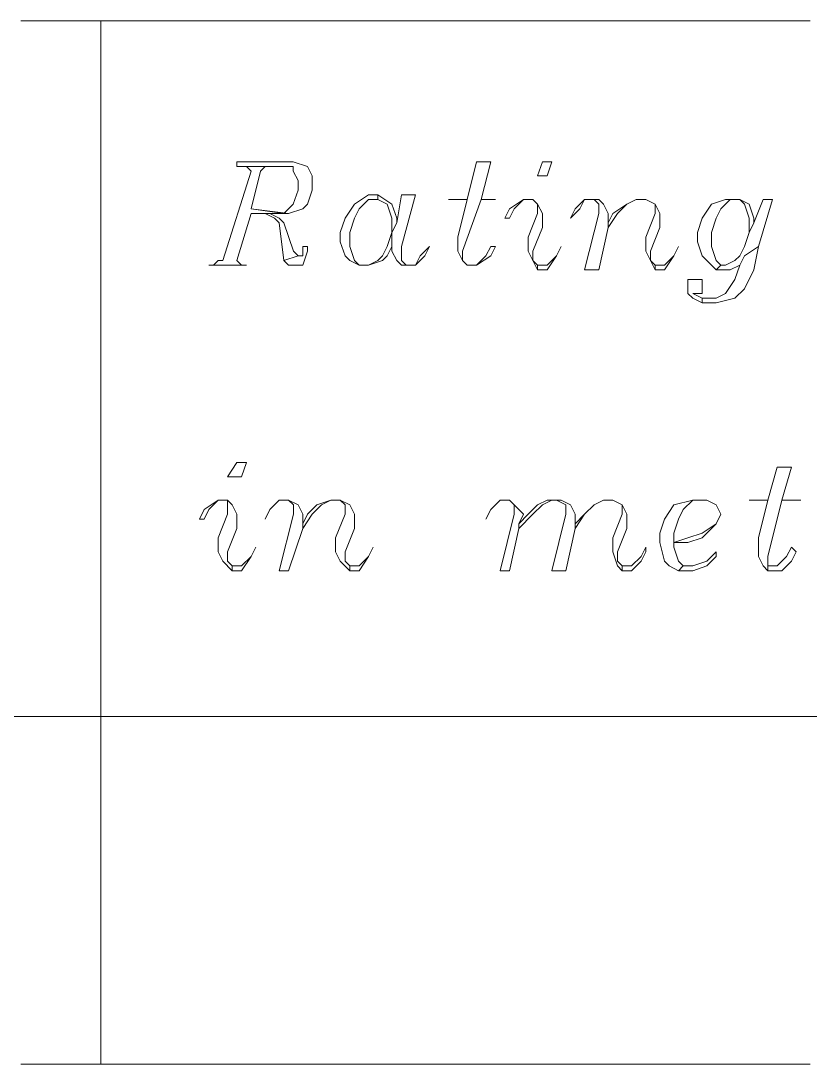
# Model space of a CAD drawing. Header units: inches. Extents: x 0.2 to 10.8, y 0.5 to 8.
# Drawn here: x 3.695 to 3.975, y 3.265 to 3.635 of the extents above; entities that cross this region are included whole.
import ezdxf

# ---------------------------------------------------------------- set-up
doc = ezdxf.new("R2010")
doc.units = ezdxf.units.IN
doc.header["$MEASUREMENT"] = 0
doc.layers.add('PDF_Geometry', color=7, linetype='Continuous')

msp = doc.modelspace()

# ---------------------------------------------------------------- linework, layer by layer
at = {"layer": 'PDF_Geometry', "lineweight": 13}
for points in [[(3.695, 3.635), (3.69667, 3.635)], [(3.695, 3.635), (3.69667, 3.635)], [(3.69667, 3.635), (3.69833, 3.635)], [(3.69667, 3.635), (3.69833, 3.635)], [(3.69833, 3.635), (3.7, 3.635)], [(3.69833, 3.635), (3.7, 3.635)], [(3.7, 3.635), (3.70167, 3.635)], [(3.7, 3.635), (3.70167, 3.635)], [(3.70167, 3.635), (3.70333, 3.635)], [(3.70167, 3.635), (3.70333, 3.635)], [(3.70333, 3.635), (3.705, 3.635)], [(3.705, 3.635), (3.70667, 3.635)], [(3.705, 3.635), (3.70667, 3.635)], [(3.70667, 3.635), (3.70833, 3.635)], [(3.70667, 3.635), (3.70833, 3.635)], [(3.70833, 3.635), (3.71, 3.635)], [(3.70833, 3.635), (3.71, 3.635)], [(3.71, 3.635), (3.71167, 3.635)], [(3.71167, 3.635), (3.71333, 3.635)], [(3.71167, 3.635), (3.71333, 3.635)], [(3.71333, 3.635), (3.715, 3.635)], [(3.71333, 3.635), (3.715, 3.635)], [(3.715, 3.635), (3.71667, 3.635)], [(3.715, 3.635), (3.71667, 3.635)], [(3.71667, 3.635), (3.71833, 3.635)], [(3.71833, 3.635), (3.72, 3.635)], [(3.71833, 3.635), (3.72, 3.635)], [(3.72, 3.635), (3.72167, 3.635)], [(3.72, 3.635), (3.72167, 3.635)], [(3.72167, 3.635), (3.72333, 3.635)], [(3.72167, 3.635), (3.72333, 3.635)], [(3.72333, 3.635), (3.725, 3.635)], [(3.725, 3.635), (3.72667, 3.635)], [(3.725, 3.635), (3.72667, 3.635)], [(3.72667, 3.635), (3.72833, 3.635)], [(3.72667, 3.635), (3.72833, 3.635)], [(3.72833, 3.635), (3.73, 3.635)], [(3.72833, 3.635), (3.73, 3.635)], [(3.73, 3.635), (3.73167, 3.635)], [(3.73, 3.635), (3.73167, 3.635)], [(3.73167, 3.635), (3.73333, 3.635)], [(3.73333, 3.635), (3.735, 3.635)], [(3.73333, 3.635), (3.735, 3.635)], [(3.735, 3.635), (3.73667, 3.635)], [(3.735, 3.635), (3.73667, 3.635)], [(3.73667, 3.635), (3.73833, 3.635)], [(3.73667, 3.635), (3.73833, 3.635)], [(3.73833, 3.635), (3.74, 3.635)], [(3.74, 3.635), (3.74167, 3.635)], [(3.74, 3.635), (3.74167, 3.635)], [(3.74167, 3.635), (3.74333, 3.635)], [(3.74167, 3.635), (3.74333, 3.635)], [(3.74333, 3.635), (3.745, 3.635)], [(3.74333, 3.635), (3.745, 3.635)], [(3.745, 3.635), (3.74667, 3.635)], [(3.74667, 3.635), (3.74833, 3.635)], [(3.74667, 3.635), (3.74833, 3.635)], [(3.74833, 3.635), (3.75, 3.635)], [(3.74833, 3.635), (3.75, 3.635)], [(3.75, 3.635), (3.75167, 3.635)], [(3.75, 3.635), (3.75167, 3.635)], [(3.75167, 3.635), (3.75333, 3.635)], [(3.75333, 3.635), (3.755, 3.635)], [(3.75333, 3.635), (3.755, 3.635)], [(3.755, 3.635), (3.75667, 3.635)], [(3.755, 3.635), (3.75667, 3.635)], [(3.75667, 3.635), (3.75833, 3.635)], [(3.75667, 3.635), (3.75833, 3.635)], [(3.75833, 3.635), (3.76, 3.635)], [(3.75833, 3.635), (3.76, 3.635)], [(3.76, 3.635), (3.76167, 3.635)], [(3.76167, 3.635), (3.76333, 3.635)], [(3.76167, 3.635), (3.76333, 3.635)], [(3.76333, 3.635), (3.765, 3.635)], [(3.76333, 3.635), (3.765, 3.635)], [(3.765, 3.635), (3.76667, 3.635)], [(3.765, 3.635), (3.76667, 3.635)], [(3.76667, 3.635), (3.76833, 3.635)], [(3.76833, 3.635), (3.77, 3.635)], [(3.76833, 3.635), (3.77, 3.635)], [(3.77, 3.635), (3.77167, 3.635)], [(3.77, 3.635), (3.77167, 3.635)], [(3.77167, 3.635), (3.77333, 3.635)], [(3.77167, 3.635), (3.77333, 3.635)], [(3.77333, 3.635), (3.775, 3.635)], [(3.775, 3.635), (3.77667, 3.635)], [(3.775, 3.635), (3.77667, 3.635)], [(3.77667, 3.635), (3.77833, 3.635)], [(3.77667, 3.635), (3.77833, 3.635)], [(3.77833, 3.635), (3.78, 3.635)], [(3.77833, 3.635), (3.78, 3.635)], [(3.78, 3.635), (3.78167, 3.635)], [(3.78, 3.635), (3.78167, 3.635)], [(3.78167, 3.635), (3.78333, 3.635)], [(3.78333, 3.635), (3.785, 3.635)], [(3.78333, 3.635), (3.785, 3.635)], [(3.785, 3.635), (3.78667, 3.635)], [(3.785, 3.635), (3.78667, 3.635)], [(3.78667, 3.635), (3.78833, 3.635)], [(3.78667, 3.635), (3.78833, 3.635)], [(3.78833, 3.635), (3.79, 3.635)], [(3.79, 3.635), (3.79167, 3.635)], [(3.79, 3.635), (3.79167, 3.635)], [(3.79167, 3.635), (3.79333, 3.635)], [(3.79167, 3.635), (3.79333, 3.635)], [(3.79333, 3.635), (3.795, 3.635)], [(3.79333, 3.635), (3.795, 3.635)], [(3.795, 3.635), (3.79667, 3.635)], [(3.79667, 3.635), (3.79833, 3.635)], [(3.79667, 3.635), (3.79833, 3.635)], [(3.79833, 3.635), (3.8, 3.635)], [(3.79833, 3.635), (3.8, 3.635)], [(3.8, 3.635), (3.80167, 3.635)], [(3.8, 3.635), (3.80167, 3.635)], [(3.80167, 3.635), (3.80333, 3.635)], [(3.80333, 3.635), (3.805, 3.635)], [(3.80333, 3.635), (3.805, 3.635)], [(3.805, 3.635), (3.80667, 3.635)], [(3.805, 3.635), (3.80667, 3.635)], [(3.80667, 3.635), (3.80833, 3.635)], [(3.80667, 3.635), (3.80833, 3.635)], [(3.80833, 3.635), (3.81, 3.635)], [(3.80833, 3.635), (3.81, 3.635)], [(3.81, 3.635), (3.81167, 3.635)], [(3.81, 3.635), (3.81167, 3.635)], [(3.81167, 3.635), (3.81333, 3.635)], [(3.81333, 3.635), (3.815, 3.635)], [(3.81333, 3.635), (3.815, 3.635)], [(3.815, 3.635), (3.81667, 3.635)], [(3.815, 3.635), (3.81667, 3.635)], [(3.81667, 3.635), (3.81833, 3.635)], [(3.81667, 3.635), (3.81833, 3.635)], [(3.81833, 3.635), (3.82, 3.635)], [(3.82, 3.635), (3.82167, 3.635)], [(3.82, 3.635), (3.82167, 3.635)], [(3.82167, 3.635), (3.82333, 3.635)], [(3.82167, 3.635), (3.82333, 3.635)], [(3.82333, 3.635), (3.825, 3.635)], [(3.82333, 3.635), (3.825, 3.635)], [(3.825, 3.635), (3.82667, 3.635)], [(3.82667, 3.635), (3.82833, 3.635)], [(3.82667, 3.635), (3.82833, 3.635)], [(3.82833, 3.635), (3.83, 3.635)], [(3.82833, 3.635), (3.83, 3.635)], [(3.83, 3.635), (3.83167, 3.635)], [(3.83, 3.635), (3.83167, 3.635)], [(3.83167, 3.635), (3.83333, 3.635)], [(3.83333, 3.635), (3.835, 3.635)], [(3.83333, 3.635), (3.835, 3.635)], [(3.835, 3.635), (3.83667, 3.635)], [(3.835, 3.635), (3.83667, 3.635)], [(3.83667, 3.635), (3.83833, 3.635)], [(3.83667, 3.635), (3.83833, 3.635)], [(3.83833, 3.635), (3.84, 3.635)], [(3.83833, 3.635), (3.84, 3.635)], [(3.84, 3.635), (3.84167, 3.635)], [(3.84167, 3.635), (3.84333, 3.635)], [(3.84167, 3.635), (3.84333, 3.635)], [(3.84333, 3.635), (3.845, 3.635)], [(3.84333, 3.635), (3.845, 3.635)], [(3.845, 3.635), (3.84667, 3.635)], [(3.845, 3.635), (3.84667, 3.635)], [(3.84667, 3.635), (3.84833, 3.635)], [(3.84833, 3.635), (3.85, 3.635)], [(3.84833, 3.635), (3.85, 3.635)], [(3.85, 3.635), (3.85167, 3.635)], [(3.85, 3.635), (3.85167, 3.635)], [(3.85167, 3.635), (3.85333, 3.635)], [(3.85167, 3.635), (3.85333, 3.635)], [(3.85333, 3.635), (3.855, 3.635)], [(3.855, 3.635), (3.85667, 3.635)], [(3.855, 3.635), (3.85667, 3.635)], [(3.85667, 3.635), (3.85833, 3.635)], [(3.85667, 3.635), (3.85833, 3.635)], [(3.85833, 3.635), (3.86, 3.635)], [(3.85833, 3.635), (3.86, 3.635)], [(3.86, 3.635), (3.86167, 3.635)], [(3.86167, 3.635), (3.86333, 3.635)], [(3.86167, 3.635), (3.86333, 3.635)], [(3.86333, 3.635), (3.865, 3.635)], [(3.86333, 3.635), (3.865, 3.635)], [(3.865, 3.635), (3.86667, 3.635)], [(3.865, 3.635), (3.86667, 3.635)], [(3.86667, 3.635), (3.86833, 3.635)], [(3.86667, 3.635), (3.86833, 3.635)], [(3.86833, 3.635), (3.87, 3.635)], [(3.87, 3.635), (3.87167, 3.635)], [(3.87, 3.635), (3.87167, 3.635)], [(3.87167, 3.635), (3.87333, 3.635)], [(3.87167, 3.635), (3.87333, 3.635)], [(3.87333, 3.635), (3.875, 3.635)], [(3.87333, 3.635), (3.875, 3.635)], [(3.875, 3.635), (3.87667, 3.635)], [(3.87667, 3.635), (3.87833, 3.635)], [(3.87667, 3.635), (3.87833, 3.635)], [(3.87833, 3.635), (3.88, 3.635)], [(3.87833, 3.635), (3.88, 3.635)], [(3.88, 3.635), (3.88167, 3.635)], [(3.88, 3.635), (3.88167, 3.635)], [(3.88167, 3.635), (3.88333, 3.635)], [(3.88333, 3.635), (3.885, 3.635)], [(3.88333, 3.635), (3.885, 3.635)], [(3.885, 3.635), (3.88667, 3.635)], [(3.885, 3.635), (3.88667, 3.635)], [(3.88667, 3.635), (3.88833, 3.635)], [(3.88667, 3.635), (3.88833, 3.635)], [(3.88833, 3.635), (3.89, 3.635)], [(3.89, 3.635), (3.89167, 3.635)], [(3.89, 3.635), (3.89167, 3.635)], [(3.89167, 3.635), (3.89333, 3.635)], [(3.89167, 3.635), (3.89333, 3.635)], [(3.89333, 3.635), (3.895, 3.635)], [(3.89333, 3.635), (3.895, 3.635)], [(3.895, 3.635), (3.89667, 3.635)], [(3.895, 3.635), (3.89667, 3.635)], [(3.89667, 3.635), (3.89833, 3.635)], [(3.89667, 3.635), (3.89833, 3.635)], [(3.89833, 3.635), (3.9, 3.635)], [(3.9, 3.635), (3.90167, 3.635)], [(3.9, 3.635), (3.90167, 3.635)], [(3.90167, 3.635), (3.90333, 3.635)], [(3.90167, 3.635), (3.90333, 3.635)], [(3.90333, 3.635), (3.905, 3.635)], [(3.90333, 3.635), (3.905, 3.635)], [(3.905, 3.635), (3.90667, 3.635)], [(3.90667, 3.635), (3.90833, 3.635)], [(3.90667, 3.635), (3.90833, 3.635)], [(3.90833, 3.635), (3.91, 3.635)], [(3.90833, 3.635), (3.91, 3.635)], [(3.91, 3.635), (3.91167, 3.635)], [(3.91167, 3.635), (3.91333, 3.635)], [(3.91167, 3.635), (3.91333, 3.635)], [(3.91333, 3.635), (3.915, 3.635)], [(3.91333, 3.635), (3.915, 3.635)], [(3.915, 3.635), (3.91667, 3.635)], [(3.915, 3.635), (3.91667, 3.635)], [(3.91667, 3.635), (3.91833, 3.635)], [(3.91667, 3.635), (3.91833, 3.635)], [(3.91833, 3.635), (3.92, 3.635)], [(3.92, 3.635), (3.92167, 3.635)], [(3.92, 3.635), (3.92167, 3.635)], [(3.92167, 3.635), (3.92333, 3.635)], [(3.92167, 3.635), (3.92333, 3.635)], [(3.92333, 3.635), (3.925, 3.635)], [(3.92333, 3.635), (3.925, 3.635)], [(3.925, 3.635), (3.92667, 3.635)], [(3.925, 3.635), (3.92667, 3.635)], [(3.92667, 3.635), (3.92833, 3.635)], [(3.92833, 3.635), (3.93, 3.635)], [(3.92833, 3.635), (3.93, 3.635)], [(3.93, 3.635), (3.93167, 3.635)], [(3.93, 3.635), (3.93167, 3.635)], [(3.93167, 3.635), (3.93333, 3.635)], [(3.93167, 3.635), (3.93333, 3.635)], [(3.93333, 3.635), (3.935, 3.635)], [(3.935, 3.635), (3.93667, 3.635)], [(3.935, 3.635), (3.93667, 3.635)], [(3.93667, 3.635), (3.93833, 3.635)], [(3.93667, 3.635), (3.93833, 3.635)], [(3.93833, 3.635), (3.94, 3.635)], [(3.93833, 3.635), (3.94, 3.635)], [(3.94, 3.635), (3.94167, 3.635)], [(3.94167, 3.635), (3.94333, 3.635)], [(3.94167, 3.635), (3.94333, 3.635)], [(3.94333, 3.635), (3.945, 3.635)], [(3.94333, 3.635), (3.945, 3.635)], [(3.945, 3.635), (3.94667, 3.635)], [(3.945, 3.635), (3.94667, 3.635)], [(3.94667, 3.635), (3.94833, 3.635)], [(3.94667, 3.635), (3.94833, 3.635)], [(3.94833, 3.635), (3.95, 3.635)], [(3.95, 3.635), (3.95167, 3.635)], [(3.95, 3.635), (3.95167, 3.635)], [(3.95167, 3.635), (3.95333, 3.635)], [(3.95167, 3.635), (3.95333, 3.635)], [(3.95333, 3.635), (3.955, 3.635)], [(3.95333, 3.635), (3.955, 3.635)], [(3.955, 3.635), (3.95667, 3.635)], [(3.95667, 3.635), (3.95833, 3.635)], [(3.95667, 3.635), (3.95833, 3.635)], [(3.95833, 3.635), (3.96, 3.635)], [(3.95833, 3.635), (3.96, 3.635)], [(3.96, 3.635), (3.96167, 3.635)], [(3.96, 3.635), (3.96167, 3.635)], [(3.96167, 3.635), (3.96333, 3.635)], [(3.96333, 3.635), (3.965, 3.635)], [(3.96333, 3.635), (3.965, 3.635)], [(3.965, 3.635), (3.96667, 3.635)], [(3.965, 3.635), (3.96667, 3.635)], [(3.96667, 3.635), (3.96833, 3.635)], [(3.96667, 3.635), (3.96833, 3.635)], [(3.96833, 3.635), (3.97, 3.635)], [(3.97, 3.635), (3.97167, 3.635)], [(3.97, 3.635), (3.97167, 3.635)], [(3.97167, 3.635), (3.97333, 3.635)], [(3.97167, 3.635), (3.97333, 3.635)], [(3.97333, 3.635), (3.975, 3.635)], [(3.97333, 3.635), (3.975, 3.635)], [(3.77333, 3.58333), (3.775, 3.58333), (3.77666, 3.58167), (3.76666, 3.55), (3.765, 3.55), (3.76333, 3.54833), (3.76166, 3.54833), (3.76166, 3.54833), (3.775, 3.54833), (3.775, 3.54833), (3.77333, 3.54833), (3.77166, 3.55), (3.77166, 3.55), (3.77666, 3.56667), (3.78166, 3.56667), (3.78333, 3.56667), (3.79, 3.56667), (3.77666, 3.56833), (3.78, 3.58167), (3.78166, 3.58333), (3.785, 3.58333), (3.79166, 3.58333), (3.77333, 3.58333)], [(3.79166, 3.585), (3.77166, 3.585), (3.77166, 3.58333), (3.77333, 3.58333), (3.79166, 3.58333), (3.79166, 3.58167), (3.79333, 3.57833), (3.79333, 3.575), (3.79166, 3.57), (3.78833, 3.56667), (3.77667, 3.56833), (3.79, 3.56667), (3.795, 3.56833), (3.79666, 3.57), (3.79833, 3.575), (3.79833, 3.58), (3.79666, 3.58333), (3.79166, 3.585)], [(3.86167, 3.585), (3.85667, 3.585), (3.85333, 3.57167), (3.84667, 3.57167), (3.84667, 3.57167), (3.85333, 3.57167), (3.85, 3.55833), (3.85, 3.55333), (3.85167, 3.55), (3.85333, 3.54833), (3.85333, 3.54833), (3.85167, 3.55), (3.85167, 3.55333), (3.85833, 3.57167), (3.86333, 3.57167), (3.86333, 3.57167), (3.85833, 3.57167), (3.86167, 3.585)], [(3.88333, 3.585), (3.88, 3.585), (3.87833, 3.58), (3.88167, 3.58), (3.88333, 3.585)], [(3.82167, 3.57333), (3.81833, 3.57333), (3.81333, 3.57), (3.81, 3.565), (3.80833, 3.56), (3.80833, 3.55667), (3.81, 3.55167), (3.81167, 3.55), (3.815, 3.54833), (3.815, 3.54833), (3.81333, 3.55), (3.81167, 3.555), (3.81167, 3.56), (3.81333, 3.565), (3.815, 3.56833), (3.81833, 3.57167), (3.82167, 3.57167), (3.82167, 3.57333)], [(3.82167, 3.57333), (3.82167, 3.57167), (3.825, 3.57), (3.82666, 3.565), (3.82666, 3.56), (3.82833, 3.56333), (3.82833, 3.565), (3.82666, 3.57), (3.82167, 3.57333)], [(3.835, 3.57333), (3.83, 3.57333), (3.82833, 3.56333), (3.82666, 3.56), (3.82666, 3.55833), (3.82666, 3.55333), (3.82833, 3.55), (3.82833, 3.55), (3.83, 3.54833), (3.83167, 3.54833), (3.83, 3.55), (3.83, 3.555), (3.835, 3.57333)], [(3.87666, 3.57167), (3.87333, 3.57167), (3.86833, 3.56833), (3.86666, 3.565), (3.86833, 3.565), (3.87, 3.56833), (3.87333, 3.57167), (3.87666, 3.57167)], [(3.87666, 3.57167), (3.87666, 3.57167), (3.87833, 3.57), (3.87833, 3.56667), (3.875, 3.55833), (3.875, 3.55333), (3.87666, 3.55), (3.87666, 3.55), (3.87833, 3.54667), (3.87833, 3.54833), (3.87666, 3.55), (3.87666, 3.55333), (3.88, 3.56167), (3.88, 3.56667), (3.87833, 3.57), (3.87666, 3.57167)], [(3.9, 3.57167), (3.895, 3.57167), (3.89166, 3.56833), (3.89, 3.565), (3.89, 3.565), (3.89333, 3.56833), (3.895, 3.57167), (3.89833, 3.57167), (3.9, 3.57167)], [(3.9, 3.57167), (3.89833, 3.57167), (3.9, 3.57), (3.9, 3.56667), (3.895, 3.54667), (3.9, 3.54667), (3.90333, 3.56167), (3.90333, 3.56333), (3.90333, 3.56667), (3.90166, 3.57), (3.9, 3.57167)], [(3.91666, 3.57167), (3.91333, 3.57167), (3.91, 3.57), (3.905, 3.56667), (3.90333, 3.56333), (3.90333, 3.56167), (3.90666, 3.56667), (3.91, 3.57), (3.91333, 3.57167), (3.91666, 3.57167)], [(3.91666, 3.57167), (3.91666, 3.57167), (3.92, 3.57), (3.92, 3.56667), (3.91666, 3.55833), (3.91666, 3.55333), (3.91833, 3.55), (3.91833, 3.55), (3.92, 3.54667), (3.92, 3.54833), (3.91833, 3.55), (3.91833, 3.55333), (3.92166, 3.56167), (3.92166, 3.56667), (3.92, 3.57), (3.91666, 3.57167)], [(3.95, 3.57167), (3.945, 3.57167), (3.94, 3.57), (3.93667, 3.565), (3.935, 3.56), (3.935, 3.55667), (3.93667, 3.55167), (3.93833, 3.55), (3.94167, 3.54667), (3.94333, 3.54833), (3.94167, 3.55), (3.94, 3.555), (3.94, 3.56), (3.94167, 3.565), (3.94333, 3.56833), (3.94667, 3.57167), (3.95, 3.57167)], [(3.96167, 3.57167), (3.95833, 3.57167), (3.955, 3.56333), (3.95333, 3.56), (3.95167, 3.555), (3.95, 3.55167), (3.94833, 3.55), (3.945, 3.54833), (3.94333, 3.54833), (3.94167, 3.54667), (3.94667, 3.54667), (3.95, 3.54833), (3.95167, 3.55167), (3.95167, 3.55167), (3.95667, 3.555), (3.96167, 3.57167)], [(3.95, 3.57167), (3.95, 3.57167), (3.95167, 3.57), (3.95333, 3.565), (3.95333, 3.56), (3.955, 3.56333), (3.955, 3.565), (3.95333, 3.57), (3.95, 3.57167)], [(3.78333, 3.56667), (3.78167, 3.56667), (3.785, 3.565), (3.78667, 3.56333), (3.78833, 3.55), (3.79333, 3.55167), (3.79167, 3.55333), (3.78833, 3.56333), (3.78667, 3.565), (3.78333, 3.56667)], [(3.82666, 3.56), (3.825, 3.555), (3.82333, 3.55167), (3.82167, 3.55), (3.81833, 3.54833), (3.815, 3.54833), (3.815, 3.54833), (3.815, 3.54833), (3.81833, 3.54833), (3.82333, 3.55), (3.825, 3.55167), (3.82666, 3.555), (3.82666, 3.55833), (3.82666, 3.56)], [(3.79667, 3.555), (3.795, 3.555), (3.795, 3.55333), (3.795, 3.55167), (3.79333, 3.55167), (3.78833, 3.55), (3.79, 3.54833), (3.795, 3.54833), (3.79667, 3.55333), (3.79667, 3.555)], [(3.84, 3.555), (3.83667, 3.55167), (3.835, 3.54833), (3.83167, 3.54833), (3.83, 3.54833), (3.835, 3.54833), (3.83833, 3.55167), (3.84, 3.555)], [(3.86167, 3.555), (3.86, 3.55167), (3.85667, 3.54833), (3.85333, 3.54833), (3.85333, 3.54833), (3.85667, 3.54833), (3.86167, 3.55167), (3.86333, 3.555), (3.86167, 3.555)], [(3.88666, 3.555), (3.885, 3.55167), (3.88167, 3.54833), (3.87833, 3.54833), (3.87833, 3.54667), (3.88167, 3.54667), (3.885, 3.55167), (3.88666, 3.555)], [(3.92833, 3.555), (3.92666, 3.55167), (3.92333, 3.54833), (3.92, 3.54833), (3.92, 3.54667), (3.92333, 3.54667), (3.92666, 3.55167), (3.92833, 3.555)], [(3.95667, 3.555), (3.95167, 3.55167), (3.95, 3.54833), (3.94833, 3.54333), (3.945, 3.53833), (3.94167, 3.53667), (3.93667, 3.53667), (3.93667, 3.535), (3.94167, 3.535), (3.94833, 3.53667), (3.95167, 3.54), (3.955, 3.54667), (3.95667, 3.555)], [(3.93667, 3.54333), (3.93167, 3.54333), (3.93167, 3.53833), (3.93333, 3.53667), (3.93667, 3.535), (3.93667, 3.53667), (3.93333, 3.53833), (3.93333, 3.53833), (3.93667, 3.53833), (3.93667, 3.54333)], [(3.775, 3.47833), (3.77167, 3.47833), (3.76833, 3.47333), (3.77333, 3.47333), (3.775, 3.47833)], [(3.96833, 3.47667), (3.96333, 3.47667), (3.96, 3.465), (3.95333, 3.465), (3.95333, 3.465), (3.96, 3.465), (3.95667, 3.45167), (3.95667, 3.445), (3.95833, 3.44167), (3.96, 3.44), (3.96, 3.44167), (3.96, 3.44333), (3.96, 3.445), (3.965, 3.465), (3.97167, 3.465), (3.97167, 3.465), (3.965, 3.465), (3.96833, 3.47667)], [(3.76833, 3.465), (3.765, 3.465), (3.76, 3.46167), (3.75833, 3.45833), (3.76, 3.45833), (3.76167, 3.46167), (3.765, 3.465), (3.76833, 3.465)], [(3.76833, 3.465), (3.76833, 3.465), (3.76833, 3.46333), (3.76833, 3.46), (3.765, 3.45167), (3.765, 3.44667), (3.76667, 3.44333), (3.76667, 3.44333), (3.77, 3.44), (3.77, 3.44167), (3.76833, 3.44333), (3.76833, 3.44667), (3.77167, 3.455), (3.77167, 3.46), (3.77, 3.46333), (3.76833, 3.465)], [(3.79, 3.465), (3.78667, 3.465), (3.78333, 3.46167), (3.78167, 3.45833), (3.78167, 3.45833), (3.78333, 3.46167), (3.78667, 3.465), (3.79, 3.465)], [(3.79, 3.465), (3.79, 3.465), (3.79167, 3.46333), (3.79167, 3.46), (3.78667, 3.44), (3.79, 3.44), (3.795, 3.455), (3.795, 3.45667), (3.795, 3.46), (3.79333, 3.46333), (3.79, 3.465)], [(3.80833, 3.465), (3.805, 3.465), (3.8, 3.46333), (3.79667, 3.46), (3.795, 3.45667), (3.795, 3.455), (3.79833, 3.46), (3.80167, 3.46333), (3.805, 3.465), (3.80833, 3.465)], [(3.80833, 3.465), (3.80833, 3.465), (3.81, 3.46333), (3.81, 3.46), (3.80667, 3.45167), (3.80667, 3.44667), (3.80833, 3.44333), (3.80833, 3.44333), (3.81167, 3.44), (3.81167, 3.44167), (3.81, 3.44333), (3.81, 3.44667), (3.81333, 3.455), (3.81333, 3.46), (3.81167, 3.46333), (3.80833, 3.465)], [(3.86833, 3.465), (3.865, 3.465), (3.86167, 3.46167), (3.86, 3.45833), (3.86, 3.45833), (3.86167, 3.46167), (3.865, 3.465), (3.86833, 3.465)], [(3.86833, 3.465), (3.86833, 3.465), (3.87, 3.46333), (3.87, 3.46), (3.865, 3.44), (3.86833, 3.44), (3.87167, 3.455), (3.87167, 3.45667), (3.87333, 3.46), (3.87, 3.46333), (3.86833, 3.465)], [(3.88667, 3.465), (3.88167, 3.465), (3.87833, 3.46333), (3.875, 3.46), (3.87167, 3.45667), (3.87167, 3.455), (3.87667, 3.46), (3.88, 3.46333), (3.88333, 3.465), (3.885, 3.465), (3.88667, 3.465)], [(3.88667, 3.465), (3.885, 3.465), (3.88833, 3.46333), (3.88833, 3.46), (3.88333, 3.44), (3.88833, 3.44), (3.89167, 3.455), (3.89167, 3.45667), (3.89167, 3.46), (3.89, 3.46333), (3.88667, 3.465)], [(3.905, 3.465), (3.90167, 3.465), (3.89833, 3.46333), (3.895, 3.46), (3.89167, 3.45667), (3.89167, 3.455), (3.895, 3.46), (3.89833, 3.46333), (3.90167, 3.465), (3.905, 3.465)], [(3.905, 3.465), (3.905, 3.465), (3.90833, 3.46333), (3.90833, 3.46), (3.905, 3.45167), (3.905, 3.44667), (3.90667, 3.44167), (3.90667, 3.44167), (3.90833, 3.44), (3.90833, 3.44167), (3.90667, 3.44333), (3.90667, 3.44667), (3.91, 3.455), (3.91, 3.46), (3.90833, 3.46333), (3.905, 3.465)], [(3.93833, 3.465), (3.93333, 3.465), (3.92667, 3.46333), (3.92333, 3.45833), (3.92167, 3.45333), (3.92167, 3.45), (3.92333, 3.44333), (3.925, 3.44167), (3.92833, 3.44), (3.93, 3.44167), (3.92833, 3.44333), (3.92667, 3.44833), (3.92667, 3.45), (3.92667, 3.45), (3.92667, 3.45333), (3.92833, 3.45833), (3.93, 3.46167), (3.93333, 3.465), (3.93833, 3.465)], [(3.93833, 3.465), (3.93833, 3.465), (3.94167, 3.46333), (3.94333, 3.46), (3.94167, 3.45667), (3.93667, 3.45333), (3.93167, 3.45167), (3.92667, 3.45), (3.92667, 3.45), (3.93167, 3.45), (3.93667, 3.45167), (3.94167, 3.45667), (3.94333, 3.46), (3.94167, 3.46333), (3.93833, 3.465)], [(3.77833, 3.44833), (3.77667, 3.445), (3.77333, 3.44167), (3.77, 3.44167), (3.77, 3.44), (3.77333, 3.44), (3.77667, 3.445), (3.77833, 3.44833)], [(3.82, 3.44833), (3.81833, 3.445), (3.815, 3.44167), (3.81167, 3.44167), (3.81167, 3.44), (3.815, 3.44), (3.81833, 3.445), (3.82, 3.44833)], [(3.91667, 3.44833), (3.915, 3.445), (3.91167, 3.44167), (3.90833, 3.44167), (3.90833, 3.44), (3.91167, 3.44), (3.915, 3.44333), (3.91667, 3.44667), (3.91667, 3.44833)], [(3.94167, 3.44667), (3.93833, 3.44333), (3.93333, 3.44167), (3.93, 3.44167), (3.92833, 3.44), (3.93333, 3.44), (3.93833, 3.44167), (3.94167, 3.445), (3.94167, 3.44667)], [(3.96833, 3.44833), (3.96667, 3.445), (3.96333, 3.44167), (3.96, 3.44167), (3.96, 3.44), (3.965, 3.44), (3.96833, 3.44333), (3.97, 3.44667), (3.96833, 3.44833)], [(3.695, 3.265), (3.69667, 3.265)], [(3.695, 3.265), (3.69667, 3.265)], [(3.69667, 3.265), (3.69833, 3.265)], [(3.69667, 3.265), (3.69833, 3.265)], [(3.69833, 3.265), (3.7, 3.265)], [(3.69833, 3.265), (3.7, 3.265)], [(3.7, 3.265), (3.70167, 3.265)], [(3.7, 3.265), (3.70167, 3.265)], [(3.70167, 3.265), (3.70333, 3.265)], [(3.70167, 3.265), (3.70333, 3.265)], [(3.70333, 3.265), (3.705, 3.265)], [(3.705, 3.265), (3.70667, 3.265)], [(3.705, 3.265), (3.70667, 3.265)], [(3.70667, 3.265), (3.70833, 3.265)], [(3.70667, 3.265), (3.70833, 3.265)], [(3.70833, 3.265), (3.71, 3.265)], [(3.70833, 3.265), (3.71, 3.265)], [(3.71, 3.265), (3.71167, 3.265)], [(3.71167, 3.265), (3.71333, 3.265)], [(3.71167, 3.265), (3.71333, 3.265)], [(3.71333, 3.265), (3.715, 3.265)], [(3.71333, 3.265), (3.715, 3.265)], [(3.715, 3.265), (3.71667, 3.265)], [(3.715, 3.265), (3.71667, 3.265)], [(3.71667, 3.265), (3.71833, 3.265)], [(3.71833, 3.265), (3.72, 3.265)], [(3.71833, 3.265), (3.72, 3.265)], [(3.72, 3.265), (3.72167, 3.265)], [(3.72, 3.265), (3.72167, 3.265)], [(3.72167, 3.265), (3.72333, 3.265)], [(3.72167, 3.265), (3.72333, 3.265)], [(3.72333, 3.265), (3.725, 3.265)], [(3.725, 3.265), (3.72667, 3.265)], [(3.725, 3.265), (3.72667, 3.265)], [(3.72667, 3.265), (3.72833, 3.265)], [(3.72667, 3.265), (3.72833, 3.265)], [(3.72833, 3.265), (3.73, 3.265)], [(3.72833, 3.265), (3.73, 3.265)], [(3.73, 3.265), (3.73167, 3.265)], [(3.73, 3.265), (3.73167, 3.265)], [(3.73167, 3.265), (3.73333, 3.265)], [(3.73333, 3.265), (3.735, 3.265)], [(3.73333, 3.265), (3.735, 3.265)], [(3.735, 3.265), (3.73667, 3.265)], [(3.735, 3.265), (3.73667, 3.265)], [(3.73667, 3.265), (3.73833, 3.265)], [(3.73667, 3.265), (3.73833, 3.265)], [(3.73833, 3.265), (3.74, 3.265)], [(3.74, 3.265), (3.74167, 3.265)], [(3.74, 3.265), (3.74167, 3.265)], [(3.74167, 3.265), (3.74333, 3.265)], [(3.74167, 3.265), (3.74333, 3.265)], [(3.74333, 3.265), (3.745, 3.265)], [(3.74333, 3.265), (3.745, 3.265)], [(3.745, 3.265), (3.74667, 3.265)], [(3.74667, 3.265), (3.74833, 3.265)], [(3.74667, 3.265), (3.74833, 3.265)], [(3.74833, 3.265), (3.75, 3.265)], [(3.74833, 3.265), (3.75, 3.265)], [(3.75, 3.265), (3.75167, 3.265)], [(3.75, 3.265), (3.75167, 3.265)], [(3.75167, 3.265), (3.75333, 3.265)], [(3.75333, 3.265), (3.755, 3.265)], [(3.75333, 3.265), (3.755, 3.265)], [(3.755, 3.265), (3.75667, 3.265)], [(3.755, 3.265), (3.75667, 3.265)], [(3.75667, 3.265), (3.75833, 3.265)], [(3.75667, 3.265), (3.75833, 3.265)], [(3.75833, 3.265), (3.76, 3.265)], [(3.75833, 3.265), (3.76, 3.265)], [(3.76, 3.265), (3.76167, 3.265)], [(3.76167, 3.265), (3.76333, 3.265)], [(3.76167, 3.265), (3.76333, 3.265)], [(3.76333, 3.265), (3.765, 3.265)], [(3.76333, 3.265), (3.765, 3.265)], [(3.765, 3.265), (3.76667, 3.265)], [(3.765, 3.265), (3.76667, 3.265)], [(3.76667, 3.265), (3.76833, 3.265)], [(3.76833, 3.265), (3.77, 3.265)], [(3.76833, 3.265), (3.77, 3.265)], [(3.77, 3.265), (3.77167, 3.265)], [(3.77, 3.265), (3.77167, 3.265)], [(3.77167, 3.265), (3.77333, 3.265)], [(3.77167, 3.265), (3.77333, 3.265)], [(3.77333, 3.265), (3.775, 3.265)], [(3.775, 3.265), (3.77667, 3.265)], [(3.775, 3.265), (3.77667, 3.265)], [(3.77667, 3.265), (3.77833, 3.265)], [(3.77667, 3.265), (3.77833, 3.265)], [(3.77833, 3.265), (3.78, 3.265)], [(3.77833, 3.265), (3.78, 3.265)], [(3.78, 3.265), (3.78167, 3.265)], [(3.78, 3.265), (3.78167, 3.265)], [(3.78167, 3.265), (3.78333, 3.265)], [(3.78333, 3.265), (3.785, 3.265)], [(3.78333, 3.265), (3.785, 3.265)], [(3.785, 3.265), (3.78667, 3.265)], [(3.785, 3.265), (3.78667, 3.265)], [(3.78667, 3.265), (3.78833, 3.265)], [(3.78667, 3.265), (3.78833, 3.265)], [(3.78833, 3.265), (3.79, 3.265)], [(3.79, 3.265), (3.79167, 3.265)], [(3.79, 3.265), (3.79167, 3.265)], [(3.79167, 3.265), (3.79333, 3.265)], [(3.79167, 3.265), (3.79333, 3.265)], [(3.79333, 3.265), (3.795, 3.265)], [(3.79333, 3.265), (3.795, 3.265)], [(3.795, 3.265), (3.79667, 3.265)], [(3.79667, 3.265), (3.79833, 3.265)], [(3.79667, 3.265), (3.79833, 3.265)], [(3.79833, 3.265), (3.8, 3.265)], [(3.79833, 3.265), (3.8, 3.265)], [(3.8, 3.265), (3.80167, 3.265)], [(3.8, 3.265), (3.80167, 3.265)], [(3.80167, 3.265), (3.80333, 3.265)], [(3.80333, 3.265), (3.805, 3.265)], [(3.80333, 3.265), (3.805, 3.265)], [(3.805, 3.265), (3.80667, 3.265)], [(3.805, 3.265), (3.80667, 3.265)], [(3.80667, 3.265), (3.80833, 3.265)], [(3.80667, 3.265), (3.80833, 3.265)], [(3.80833, 3.265), (3.81, 3.265)], [(3.80833, 3.265), (3.81, 3.265)], [(3.81, 3.265), (3.81167, 3.265)], [(3.81, 3.265), (3.81167, 3.265)], [(3.81167, 3.265), (3.81333, 3.265)], [(3.81333, 3.265), (3.815, 3.265)], [(3.81333, 3.265), (3.815, 3.265)], [(3.815, 3.265), (3.81667, 3.265)], [(3.815, 3.265), (3.81667, 3.265)], [(3.81667, 3.265), (3.81833, 3.265)], [(3.81667, 3.265), (3.81833, 3.265)], [(3.81833, 3.265), (3.82, 3.265)], [(3.82, 3.265), (3.82167, 3.265)], [(3.82, 3.265), (3.82167, 3.265)], [(3.82167, 3.265), (3.82333, 3.265)], [(3.82167, 3.265), (3.82333, 3.265)], [(3.82333, 3.265), (3.825, 3.265)], [(3.82333, 3.265), (3.825, 3.265)], [(3.825, 3.265), (3.82667, 3.265)], [(3.82667, 3.265), (3.82833, 3.265)], [(3.82667, 3.265), (3.82833, 3.265)], [(3.82833, 3.265), (3.83, 3.265)], [(3.82833, 3.265), (3.83, 3.265)], [(3.83, 3.265), (3.83167, 3.265)], [(3.83, 3.265), (3.83167, 3.265)], [(3.83167, 3.265), (3.83333, 3.265)], [(3.83333, 3.265), (3.835, 3.265)], [(3.83333, 3.265), (3.835, 3.265)], [(3.835, 3.265), (3.83667, 3.265)], [(3.835, 3.265), (3.83667, 3.265)], [(3.83667, 3.265), (3.83833, 3.265)], [(3.83667, 3.265), (3.83833, 3.265)], [(3.83833, 3.265), (3.84, 3.265)], [(3.83833, 3.265), (3.84, 3.265)], [(3.84, 3.265), (3.84167, 3.265)], [(3.84167, 3.265), (3.84333, 3.265)], [(3.84167, 3.265), (3.84333, 3.265)], [(3.84333, 3.265), (3.845, 3.265)], [(3.84333, 3.265), (3.845, 3.265)], [(3.845, 3.265), (3.84667, 3.265)], [(3.845, 3.265), (3.84667, 3.265)], [(3.84667, 3.265), (3.84833, 3.265)], [(3.84833, 3.265), (3.85, 3.265)], [(3.84833, 3.265), (3.85, 3.265)], [(3.85, 3.265), (3.85167, 3.265)], [(3.85, 3.265), (3.85167, 3.265)], [(3.85167, 3.265), (3.85333, 3.265)], [(3.85167, 3.265), (3.85333, 3.265)], [(3.85333, 3.265), (3.855, 3.265)], [(3.855, 3.265), (3.85667, 3.265)], [(3.855, 3.265), (3.85667, 3.265)], [(3.85667, 3.265), (3.85833, 3.265)], [(3.85667, 3.265), (3.85833, 3.265)], [(3.85833, 3.265), (3.86, 3.265)], [(3.85833, 3.265), (3.86, 3.265)], [(3.86, 3.265), (3.86167, 3.265)], [(3.86167, 3.265), (3.86333, 3.265)], [(3.86167, 3.265), (3.86333, 3.265)], [(3.86333, 3.265), (3.865, 3.265)], [(3.86333, 3.265), (3.865, 3.265)], [(3.865, 3.265), (3.86667, 3.265)], [(3.865, 3.265), (3.86667, 3.265)], [(3.86667, 3.265), (3.86833, 3.265)], [(3.86667, 3.265), (3.86833, 3.265)], [(3.86833, 3.265), (3.87, 3.265)], [(3.87, 3.265), (3.87167, 3.265)], [(3.87, 3.265), (3.87167, 3.265)], [(3.87167, 3.265), (3.87333, 3.265)], [(3.87167, 3.265), (3.87333, 3.265)], [(3.87333, 3.265), (3.875, 3.265)], [(3.87333, 3.265), (3.875, 3.265)], [(3.875, 3.265), (3.87667, 3.265)], [(3.87667, 3.265), (3.87833, 3.265)], [(3.87667, 3.265), (3.87833, 3.265)], [(3.87833, 3.265), (3.88, 3.265)], [(3.87833, 3.265), (3.88, 3.265)], [(3.88, 3.265), (3.88167, 3.265)], [(3.88, 3.265), (3.88167, 3.265)], [(3.88167, 3.265), (3.88333, 3.265)], [(3.88333, 3.265), (3.885, 3.265)], [(3.88333, 3.265), (3.885, 3.265)], [(3.885, 3.265), (3.88667, 3.265)], [(3.885, 3.265), (3.88667, 3.265)], [(3.88667, 3.265), (3.88833, 3.265)], [(3.88667, 3.265), (3.88833, 3.265)], [(3.88833, 3.265), (3.89, 3.265)], [(3.89, 3.265), (3.89167, 3.265)], [(3.89, 3.265), (3.89167, 3.265)], [(3.89167, 3.265), (3.89333, 3.265)], [(3.89167, 3.265), (3.89333, 3.265)], [(3.89333, 3.265), (3.895, 3.265)], [(3.89333, 3.265), (3.895, 3.265)], [(3.895, 3.265), (3.89667, 3.265)], [(3.895, 3.265), (3.89667, 3.265)], [(3.89667, 3.265), (3.89833, 3.265)], [(3.89667, 3.265), (3.89833, 3.265)], [(3.89833, 3.265), (3.9, 3.265)], [(3.9, 3.265), (3.90167, 3.265)], [(3.9, 3.265), (3.90167, 3.265)], [(3.90167, 3.265), (3.90333, 3.265)], [(3.90167, 3.265), (3.90333, 3.265)], [(3.90333, 3.265), (3.905, 3.265)], [(3.90333, 3.265), (3.905, 3.265)], [(3.905, 3.265), (3.90667, 3.265)], [(3.90667, 3.265), (3.90833, 3.265)], [(3.90667, 3.265), (3.90833, 3.265)], [(3.90833, 3.265), (3.91, 3.265)], [(3.90833, 3.265), (3.91, 3.265)], [(3.91, 3.265), (3.91167, 3.265)], [(3.91167, 3.265), (3.91333, 3.265)], [(3.91167, 3.265), (3.91333, 3.265)], [(3.91333, 3.265), (3.915, 3.265)], [(3.91333, 3.265), (3.915, 3.265)], [(3.915, 3.265), (3.91667, 3.265)], [(3.915, 3.265), (3.91667, 3.265)], [(3.91667, 3.265), (3.91833, 3.265)], [(3.91667, 3.265), (3.91833, 3.265)], [(3.91833, 3.265), (3.92, 3.265)], [(3.92, 3.265), (3.92167, 3.265)], [(3.92, 3.265), (3.92167, 3.265)], [(3.92167, 3.265), (3.92333, 3.265)], [(3.92167, 3.265), (3.92333, 3.265)], [(3.92333, 3.265), (3.925, 3.265)], [(3.92333, 3.265), (3.925, 3.265)], [(3.925, 3.265), (3.92667, 3.265)], [(3.925, 3.265), (3.92667, 3.265)], [(3.92667, 3.265), (3.92833, 3.265)], [(3.92833, 3.265), (3.93, 3.265)], [(3.92833, 3.265), (3.93, 3.265)], [(3.93, 3.265), (3.93167, 3.265)], [(3.93, 3.265), (3.93167, 3.265)], [(3.93167, 3.265), (3.93333, 3.265)], [(3.93167, 3.265), (3.93333, 3.265)], [(3.93333, 3.265), (3.935, 3.265)], [(3.935, 3.265), (3.93667, 3.265)], [(3.935, 3.265), (3.93667, 3.265)], [(3.93667, 3.265), (3.93833, 3.265)], [(3.93667, 3.265), (3.93833, 3.265)], [(3.93833, 3.265), (3.94, 3.265)], [(3.93833, 3.265), (3.94, 3.265)], [(3.94, 3.265), (3.94167, 3.265)], [(3.94167, 3.265), (3.94333, 3.265)], [(3.94167, 3.265), (3.94333, 3.265)], [(3.94333, 3.265), (3.945, 3.265)], [(3.94333, 3.265), (3.945, 3.265)], [(3.945, 3.265), (3.94667, 3.265)], [(3.945, 3.265), (3.94667, 3.265)], [(3.94667, 3.265), (3.94833, 3.265)], [(3.94667, 3.265), (3.94833, 3.265)], [(3.94833, 3.265), (3.95, 3.265)], [(3.95, 3.265), (3.95167, 3.265)], [(3.95, 3.265), (3.95167, 3.265)], [(3.95167, 3.265), (3.95333, 3.265)], [(3.95167, 3.265), (3.95333, 3.265)], [(3.95333, 3.265), (3.955, 3.265)], [(3.95333, 3.265), (3.955, 3.265)], [(3.955, 3.265), (3.95667, 3.265)], [(3.95667, 3.265), (3.95833, 3.265)], [(3.95667, 3.265), (3.95833, 3.265)], [(3.95833, 3.265), (3.96, 3.265)], [(3.95833, 3.265), (3.96, 3.265)], [(3.96, 3.265), (3.96167, 3.265)], [(3.96, 3.265), (3.96167, 3.265)], [(3.96167, 3.265), (3.96333, 3.265)], [(3.96333, 3.265), (3.965, 3.265)], [(3.96333, 3.265), (3.965, 3.265)], [(3.965, 3.265), (3.96667, 3.265)], [(3.965, 3.265), (3.96667, 3.265)], [(3.96667, 3.265), (3.96833, 3.265)], [(3.96667, 3.265), (3.96833, 3.265)], [(3.96833, 3.265), (3.97, 3.265)], [(3.97, 3.265), (3.97167, 3.265)], [(3.97, 3.265), (3.97167, 3.265)], [(3.97167, 3.265), (3.97333, 3.265)], [(3.97167, 3.265), (3.97333, 3.265)], [(3.97333, 3.265), (3.975, 3.265)], [(3.97333, 3.265), (3.975, 3.265)]]:
    msp.add_lwpolyline(points, dxfattribs=at)
at = {"layer": 'PDF_Geometry', "lineweight": 9}
for points in [[(3.72333, 3.635), (3.72333, 3.265)], [(3.175, 3.38833), (5.64667, 3.38833)]]:
    msp.add_lwpolyline(points, dxfattribs=at)

doc.saveas('drawing.dxf')
